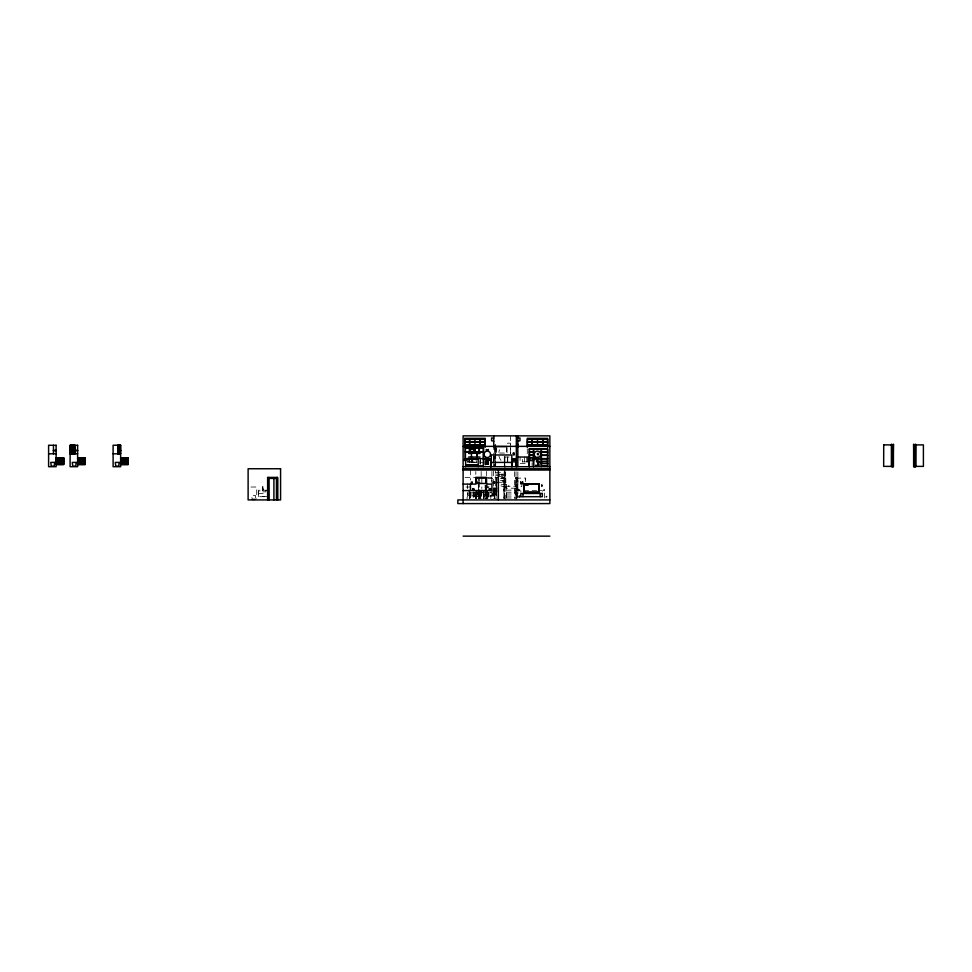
<?xml version="1.0" encoding="UTF-8"?>
<svg xmlns="http://www.w3.org/2000/svg" width="972" height="972" viewBox="0 0 972 972"><rect width="100%" height="100%" fill="white"/><g stroke="black" fill="none" stroke-linecap="round" stroke-linejoin="round"><path stroke-width="0.73" stroke-dasharray="4.86 3.65" d="M262.61 490.034L262.792 486.547M262.841 486.547L262.841 487.3M494.384 495.55L494.797 490.787M494.906 490.787L494.529 495.003L495.113 490.787M494.797 498.648L495.21 490.787M255.284 498.126L255.636 495.623L251.663 495.623L252.198 499.389M470.278 498.126L470.642 495.623L466.657 495.623L467.192 499.389M263.436 489.123L262.659 489.414L263.546 488.892M262.343 488.928L262.659 489.645L262.197 488.819M479.245 492.111L475.794 492.111M536.896 453.377L538.61 453.377M536.896 454.24L538.61 454.24M504.286 457.034L510.519 457.034M493.752 458.48L493.387 461.336M486.316 461.336L487.154 461.336M467.824 461.979L476.377 461.979M527.201 461.87L520.081 461.87L520.081 457.034M536.009 457.946L536.252 461.979L539.885 461.979M469.683 462.016L474.931 462.016L474.931 460.193M537.504 462.016L541.44 462.016M476.377 462.405L467.824 462.405L467.824 457.946M542.255 462.405L536.252 461.979M480.35 462.599L483.813 462.769M520.287 463.474L527.662 463.474M486.122 464.021L488.661 464.021M486.316 464.385L488.442 464.385M488.685 464.555L486.146 464.555L486.146 458.48M535.159 465.09L539.399 465.09M535.159 465.26L539.399 465.26M495.574 472.611L505.246 472.611M495.574 474.129L499.717 474.129M501.102 474.129L505.792 474.129L505.792 499.924M498.344 474.555L505.246 474.555M495.574 475.49L499.717 475.49M501.102 475.49L505.246 475.49M498.344 476.487L505.246 476.487M465.041 477.349L475.794 477.349M486.547 477.349L498.369 477.349M497.178 477.398L496.631 480.399M504.711 477.398L501.807 477.398L501.807 478.151L503.958 478.042M517.821 477.398L517.93 494.092L517.833 468.747M501.807 477.835L504.176 477.835M515.998 477.884L517.833 477.884M515.889 478.151L525.658 478.103L525.658 482.404L525.609 478.103M487.725 478.418L493.642 478.418M505.246 478.418L496.923 478.418L496.923 499.924M505.246 480.362L495.574 480.362L495.574 470.679M497.02 482.294L505.792 482.294M501.212 484.335L508.793 484.335L508.793 486.267M505.246 486.267L515.998 486.267M520.98 486.595L521.806 486.595L521.818 484.445M487.628 486.887L488.989 486.887M250.983 487.021L256.717 487.021L256.717 498.49M466.001 487.021L471.772 487.021M493.205 487.883L496.68 487.883M515.998 488.199L506.327 488.199L506.278 487.446M493.205 488.418L497.081 488.418M516.326 489.815L519.765 489.815L519.765 490.678L516.326 490.678M262.476 490.107L263.096 490.107M492.464 490.034L496.485 490.034M516.436 489.924L517.08 489.924M517.286 489.924L517.93 489.924M267.458 490.24L258.321 490.24L258.333 496.692L266.158 496.692M506.327 490.143L515.998 490.143M523.701 490.678L536.605 490.678M538.038 490.678L542.34 490.678L542.34 492.087M493.205 490.896L497.081 490.896M506.327 492.184L515.998 492.184M469.488 492.719L473.789 492.719M258.333 493.472L266.158 493.472M467.411 494.007L481.334 494.092M506.327 494.007L515.998 494.007M496.485 494.335L492.464 494.335L492.464 491.468M476.389 494.602L479.852 494.602M483.849 494.602L487.312 494.602M491.917 494.87L498.369 494.87M469.367 495.003L469.233 491.48M476.389 495.003L479.852 495.003M483.849 495.003L487.312 495.003M468.893 490.787L469.318 495.55L473.68 495.55M494.797 495.55L490.423 495.55L490.423 498.648M469.318 496.097C480.447 494.784 469.051 499.316 473.753 496.085M475.903 496.097L480.338 496.097M483.363 496.097L487.798 496.097M490.423 496.097L494.797 496.097M506.327 496.048L515.998 496.048M516.314 496.267L517.177 496.267M267.251 496.485L258.54 496.485L258.54 490.24M473.704 496.498L481.334 496.498M516.314 497.129L517.177 497.129M506.327 497.992L515.998 497.992M500.859 485.842L508.793 488.199M538.938 460.145L539.253 461.979M469.306 490.787L469.719 495.55M536.459 460.145L536.568 461.979M491.844 477.349L491.881 481.407M518.902 489.815L518.902 490.678M510.628 453.122L510.628 443.171L508.052 443.171A10.753 10.753 0 0 0 505.343 443.9M544.49 493.047L544.49 498.551M539.144 462.405L539.144 464.908M538.512 462.405L538.512 464.908M538.038 452.527L538.038 458.371M538.038 459.829L538.038 465.673M537.759 453.377L537.759 454.24M537.625 460.145L537.625 461.979M537.504 460.193L537.504 465.673M537.309 457.946L537.309 462.405M532.085 462.733L532.085 465.673M527.286 448.785L527.286 465.211M526.86 457.034L526.86 461.87M524.601 457.034L524.601 461.87M522.341 459.452L522.341 461.87M520.834 490.678L520.834 492.087M518.793 490.568L518.793 489.924L518.149 490.568M517.614 489.924L517.614 490.568M516.752 489.924L516.752 490.568M516.642 477.835L516.642 498.466M516.314 498.454L515.889 477.398L515.889 498.466M515.998 471.712L515.998 499.924M514.601 471.712L514.601 498.442M510.64 435.857L510.64 453.936M507.724 457.034L507.724 465.321M507.506 457.034L507.506 465.321M506.971 447.934L506.971 453.268M506.752 446.816L506.752 453.049L496.218 453.049L496.218 446.816M506.327 484.335L506.327 499.924M505.246 472.149L505.246 487.142M504.93 456.719L504.93 468.723M504.93 470.254L504.93 482.294M504.711 461.724L504.711 465.88M504.711 468.188L504.602 498.417M504.492 460.898L504.492 465.88M504.492 468.188L504.444 499.924M504.286 456.706L504.286 465.88M504.286 470.254L504.176 498.454M503.958 477.398L503.958 498.466L503.848 477.835M502.779 480.362L502.779 482.294M496.741 477.398L496.704 480.97M496.741 481.905L496.741 498.417M496.631 481.905L496.631 498.417M496.012 446.598L496.012 453.268M495.696 444.933L495.696 465.248M495.574 444.666L495.574 465.248M495.574 481.237L495.574 498.478M495.258 448.687L495.258 465.236M494.942 444.824L494.93 466.341M494.493 447.703L494.493 466.341M494.384 496.097L494.384 498.648M493.752 444.666L493.752 465.248M493.642 470.898L493.642 480.63M493.642 481.286L493.642 498.49M493.618 456.597L493.533 465.381M493.108 490.787L493.108 498.612M491.917 471.444L491.917 484.117M491.917 490.896L491.917 499.924M491.067 491.856L491.067 492.719L490.204 492.719L490.204 491.856M490.836 496.097L490.836 498.648M489.074 492.075L489.074 499.924M488.722 487.264L487.908 487.264M488.43 492.075L488.43 499.924M488.163 459.076L488.163 465.43M488.017 461.336L488.017 464.385M487.798 461.336L487.798 464.385M487.798 498.648L487.835 495.55L483.327 495.55L483.363 498.648M487.58 461.336L487.58 464.385M487.373 461.336L487.373 464.385M487.494 490.787L487.519 498.648M487.154 458.65L487.191 465.272M487.191 483.157L487.191 489.171M487.324 490.787L487.191 498.417M487.081 496.097L487.118 498.648M486.936 458.65L486.778 465.236M486.729 458.65L486.571 465.248M486.547 471.444L486.547 475.673M486.656 485.587L486.656 488.454M486.656 489.888L486.547 498.843M486.51 458.65L486.462 465.248M486.389 489.414L486.389 498.417M486.279 489.414L486.279 498.417M486.122 457.788L486.122 466.694M486.122 485.587L486.122 498.49M485.842 485.198L485.842 488.138M485.891 489.56L485.842 498.454M485.636 485.198L485.526 488.308M485.526 489.56L485.526 498.466M485.15 460.728L485.15 465.211M484.979 459.792L484.979 465.673M485.101 485.271L485.101 488.126M485.101 489.56L485.101 498.162M483.971 491.856L483.971 492.719L482.246 492.719L482.246 491.856M484.044 496.097L484.08 498.648M483.874 490.787L483.837 495.55M483.777 496.097L483.777 498.648M483.667 490.787L483.643 498.648M483.108 491.856L483.108 492.719M481.82 478.418L481.82 488.454M481.82 489.888L481.82 498.49M481.334 491.698L481.334 498.429M481.176 471.493L481.164 477.349M481.176 490.896L481.164 497.518M480.35 459.792L480.35 464.203M480.338 498.648L480.375 495.55L475.867 495.55L475.903 498.648M480.18 458.359L480.18 464.215M480.059 490.787L480.059 495.55M480.059 496.097L480.059 498.648M480.01 460.813L480.01 463.79M479.852 490.787L479.925 498.648M479.828 490.787L479.828 495.55M479.062 477.835L479.172 481.055M479.062 482.246L479.172 488.308M479.062 489.609L479.172 498.466M478.844 477.835L478.844 480.776M478.844 482.246L478.844 488.138M478.844 489.609L478.844 498.454M478.589 484.153L478.589 499.924M478.418 484.907L478.309 487.908M478.418 489.414L478.309 498.417M477.641 491.48L477.641 494.602M476.414 490.787L476.414 495.55M476.207 490.787L476.304 498.648M476.183 460.035L476.183 462.478M476.171 490.787L476.171 495.55M476.171 496.097L476.171 498.648M475.794 471.493L475.794 474.421M475.794 492.221L475.794 497.518M475.478 494.007L475.478 498.442M475.259 492.075L475.259 499.924M474.615 492.075L474.615 499.924M473.704 491.698L473.704 498.891M473.218 492.755L473.267 498.648M472.769 457.946L472.769 462.405M472.453 460.145L472.453 461.979M471.76 457.946L471.76 461.979M471.432 457.946L471.432 462.405M470.424 470.035L470.412 480.059M470.424 492.221L470.424 498.843M469.683 459.829L469.683 462.745M469.719 496.097L469.719 498.648M469.512 459.792L469.512 462.733M469.342 492.221L469.342 497.518M469.318 495.55L469.318 498.648M468.152 457.946L468.152 461.979M467.411 483.801L467.411 498.442M265.964 490.143L265.964 491.856L259.828 491.856L259.828 490.143M262.78 487.288L262.792 490.107M500.945 460.388A10.753 10.753 0 0 1 499.535 449.732M541.295 485.405L542.34 485.623L541.295 485.405M493.764 489.195L494.347 489.438L493.788 489.123M494.833 489.195L495.428 489.438L494.87 489.123M495.914 489.195L496.534 489.366L495.939 489.123M542.23 484.445L541.404 484.445L541.392 486.595L542.23 486.595L542.242 484.445M544.381 489.815L543.518 489.815L543.518 490.678L544.381 490.678L544.381 489.815M546.847 496.267L545.985 496.267L545.985 497.129L546.847 497.129L546.847 496.267M517.128 498.162L517.128 478.103L517.068 498.162M479.646 498.648L479.646 496.097L479.621 498.648M476.62 498.648L476.62 496.097L476.584 498.648"/><path stroke-width="1.46" d="M85.208 457.897L83.167 458.893L77.675 459.124M128.207 457.897L126.166 458.893L120.674 459.124M56.182 459.124L61.661 458.893L63.702 457.788M493.752 438.008L491.601 438.008L491.601 440.693L493.752 441.227M517.833 438.008L519.984 438.008L519.984 440.693L517.833 441.227M464.895 442.041L484.979 442.041M527.456 442.041L547.54 442.041M464.895 442.211L484.979 442.211M527.456 442.211L547.54 442.211M517.821 444.18L517.93 447.181M891.385 444.18L891.385 466.706L893.426 466.706L893.426 444.18L893.001 466.706M891.494 444.617L893.001 444.617M914.057 444.617L915.563 444.617M464.895 444.909L484.979 444.909M527.456 444.909L547.54 444.909M883.657 444.884L893.426 444.933M913.631 444.933L923.4 444.884L923.4 466.378L914.81 466.378M463.109 446.367L549.86 446.367M496.012 446.598L506.971 446.598M529.315 449.015L547.54 449.015L547.54 458.614M470.484 449.222L474.142 449.222L474.142 451.482M53.436 450.413L56.121 450.413M74.941 450.413L77.626 450.413M117.94 450.413L120.625 450.413M53.436 450.583L56.121 450.583M74.941 450.583L77.626 450.583M117.94 450.583L120.625 450.583M470.375 451.591L474.251 451.591M465.43 451.81L483.363 451.81M465.43 451.98L483.363 451.98M529.485 452.029L533.458 452.029M541.44 452.029L547.54 452.029M529.485 452.199L533.458 452.199M541.44 452.199L547.54 452.199M513.325 452.843L514.164 452.843M468.601 453.487L471.456 453.487M480.107 453.487L477.252 453.487L477.301 457.034M48.6 453.803L56.121 453.803M70.106 453.803L77.626 453.803M113.104 453.803L120.625 453.803M529.485 454.799L533.458 454.799M513.325 454.981L514.164 454.981M529.485 454.981L533.458 454.981M541.44 455.212L547.54 455.212M541.44 455.382L547.54 455.382M468.601 457.034L480.107 457.034M517.833 457.034L529.12 457.034L529.12 466.706M529.485 457.581L533.458 457.581M56.121 457.788L63.763 457.788L63.763 464.555L56.157 464.555M77.626 457.788L85.257 457.788L85.257 464.555L77.651 464.555M120.625 457.788L128.255 457.788L128.255 464.555L120.662 464.555M529.485 457.751L533.458 457.751M56.121 458.48L63.763 458.48M77.626 458.48L85.257 458.48M120.625 458.48L128.255 458.48M465.26 458.638L483.534 458.638M533.458 458.614L547.71 458.614M533.628 458.82L547.54 458.82L547.54 465.637L541.44 465.637L541.44 458.82M488.697 459.926L489.341 459.282M512.779 459.926L513.423 459.282M513.641 459.926L514.285 459.926M529.315 460.351L533.458 460.351M529.315 460.521L533.628 460.521M56.327 461.336L63.581 461.336M77.833 461.336L85.086 461.336M120.832 461.336L128.085 461.336M541.44 461.336L547.54 461.165M541.44 463.316L547.54 463.316M541.44 463.486L547.54 463.486M491.273 463.802L491.808 462.405L511.272 462.405L511.807 463.802M465.649 465.09L478.163 465.09M465.649 465.26L478.163 465.26M478.163 465.843L483.327 465.843M892.247 466.378L883.657 466.378L883.718 444.884M463.109 466.706L549.86 466.706M463.109 468.747L549.86 468.747M463.109 470.035L549.86 470.035M268.272 478.042L276.984 478.042M276.34 478.418L269.074 478.418L269.074 499.924M520.725 481.65L520.676 483.473M522.45 482.72L520.834 482.72L520.834 483.801L522.45 483.801L522.559 481.65L522.608 483.473M463.109 484.117L475.794 484.117L475.794 477.349L486.547 477.349L486.547 484.117L491.917 484.117L491.917 490.568L463.109 490.568M472.684 488.746L473.328 489.39M252.198 499.389L255.101 499.389M277.931 499.596L276.449 499.596L276.449 478.103M549.86 499.924L457.848 499.924L457.848 503.581L549.86 503.581L549.86 435.857L463.109 435.857L463.109 503.581M463.109 536.143L549.86 536.143M514.395 459.185L514.395 460.035L513.532 459.173L513.532 460.035M124.44 459.124L120.674 457.897M81.441 459.124L77.675 457.897M59.936 459.124L56.182 457.897M915.563 466.706L915.673 444.18L915.673 466.706L913.631 466.706L913.631 444.18L914.057 466.706M914.385 444.617L914.385 466.706M892.685 444.617L892.685 466.706M547.71 447.29L547.71 438.323L527.286 438.323L527.286 447.29M547.71 466.669L547.71 448.845L529.315 448.845L529.315 466.669M542.923 439.356L542.923 444.909M542.74 439.356L542.74 445.079M541.44 449.015L541.44 458.614M541.258 449.015L541.258 458.614M541.258 458.82L541.258 466.669M540.189 493.472L540.189 496.692M537.504 439.356L537.504 444.909M533.628 449.015L533.628 466.669M533.458 449.015L533.458 466.669M532.255 439.356L532.255 444.909M532.085 439.356L532.085 444.909M529.485 449.015L529.485 460.521M528.513 484.007L528.513 484.87L525.074 484.87L525.074 484.007M527.65 484.007L527.65 484.87M526.788 484.007L526.788 484.87M525.925 484.007L525.925 484.87M522.985 493.472L522.985 496.692M517.833 435.857L517.833 466.706M516.326 435.857L516.326 466.706M516.108 466.706L516.108 461.846L512.025 461.846L512.025 466.706M514.067 459.282L514.067 459.926M513.86 459.282L513.86 459.926M513.204 459.282L513.204 459.926M512.997 459.282L512.997 459.926M511.807 466.706L511.807 454.981L491.273 454.981L491.273 466.706M498.369 470.035L498.369 499.924M493.861 482.185L493.861 483.048M493.752 435.857L493.752 447.181M490.848 459.161L490.848 466.694M490.678 459.161L490.678 466.694M490.313 459.185L490.313 460.035L488.588 460.035L488.588 459.173M489.985 488.637L489.985 489.499M489.451 459.173L489.451 460.035M489.135 459.282L489.135 459.926M488.916 459.282L488.916 459.926M488.381 449.441L488.381 450.267M486.231 449.441L486.231 450.267M485.15 447.29L485.15 438.323L464.725 438.323L464.725 447.29M483.363 458.638L483.363 447.837L465.43 447.837L465.43 458.638M483.327 466.694L483.327 459.161L491.067 459.161L483.534 458.991L483.534 447.667L465.26 447.667L465.26 458.991L478.163 458.991L478.163 466.694M480.35 439.356L480.35 444.909M480.18 439.356L480.18 444.909M479.354 447.837L479.354 451.81M479.184 447.837L479.184 451.81M478.589 482.404L478.589 483.254M477.726 482.404L477.726 483.254M477.191 457.034L477.191 453.268L471.493 453.268L471.456 457.034M475.162 447.837L475.162 451.81M474.931 439.356L474.931 444.909M474.992 447.837L474.992 451.81M474.251 451.81L474.251 449.113L470.375 449.113L470.375 451.81M470.424 484.117L470.424 490.568M469.683 439.356L469.683 445.079M469.61 447.837L469.61 451.81M469.512 439.356L469.512 444.909M469.44 447.837L469.44 451.81M465.649 458.991L465.649 466.694M465.199 459.61L465.199 460.473M277.627 499.924L277.627 477.398L267.628 477.398L267.628 499.924M277.457 499.924L277.457 477.884L267.786 477.884L267.786 499.924M277.19 477.398L277.19 499.924M276.984 477.835L276.984 499.924M276.874 477.835L276.874 499.924M273.91 478.418L273.91 499.924M268.272 477.835L268.369 499.924M268.053 477.398L268.053 499.924M128.085 458.48L128.085 464.385L120.832 464.385L121.014 458.48M127.891 458.48L127.891 464.385M127.684 458.48L127.684 464.385M127.466 458.48L127.466 464.385M127.247 458.48L127.247 464.385M127.04 458.48L127.04 464.385M126.822 458.48L126.822 464.385M126.603 458.48L126.603 464.385M126.396 458.48L126.396 464.385M126.178 458.48L126.178 464.385M125.959 458.48L125.959 464.385M125.74 458.48L125.74 464.385M125.534 458.48L125.534 464.385M125.315 458.48L125.315 464.385M125.096 458.48L125.096 464.385M124.89 458.48L124.89 464.385M124.671 458.48L124.671 464.385M124.452 458.48L124.452 464.385M124.246 458.48L124.246 464.385M124.027 458.48L124.027 464.385M123.809 458.48L123.809 464.385M123.59 458.48L123.59 464.385M123.383 458.48L123.383 464.385M123.165 458.48L123.165 464.385M122.946 458.48L122.946 464.385M122.739 458.48L122.739 464.385M122.521 458.48L122.521 464.385M122.302 458.48L122.302 464.385M122.095 458.48L122.095 464.385M121.877 458.48L121.877 464.385M121.658 458.48L121.658 464.385M121.451 458.48L121.451 464.385M121.233 458.48L121.233 464.385M120.467 445.237L120.467 453.803M120.249 445.237L120.249 453.803M120.03 445.237L120.03 453.803M119.823 445.237L119.823 453.803M119.605 445.237L119.605 453.803M119.386 445.237L119.386 453.803M119.167 445.237L119.167 453.803M118.961 445.237L118.961 453.803M118.742 445.237L118.742 453.803M118.523 445.237L118.523 453.803M118.317 445.237L118.317 453.803M118.098 445.237L118.098 453.803M117.94 445.237L117.94 453.803M85.086 458.48L85.086 464.385L77.833 464.385L77.833 458.48M84.892 458.48L84.892 464.385M84.686 458.48L84.686 464.385M84.467 458.48L84.467 464.385M84.248 458.48L84.248 464.385M84.042 458.48L84.042 464.385M83.823 458.48L83.823 464.385M83.604 458.48L83.604 464.385M83.398 458.48L83.398 464.385M83.179 458.48L83.179 464.385M82.96 458.48L82.96 464.385M82.742 458.48L82.742 464.385M82.535 458.48L82.535 464.385M82.316 458.48L82.316 464.385M82.098 458.48L82.098 464.385M81.891 458.48L81.891 464.385M81.672 458.48L81.672 464.385M81.454 458.48L81.454 464.385M81.247 458.48L81.247 464.385M81.028 458.48L81.028 464.385M80.81 458.48L80.81 464.385M80.591 458.48L80.591 464.385M80.384 458.48L80.384 464.385M80.166 458.48L80.166 464.385M79.947 458.48L79.947 464.385M79.74 458.48L79.74 464.385M79.522 458.48L79.522 464.385M79.303 458.48L79.303 464.385M79.096 458.48L79.096 464.385M78.878 458.48L78.878 464.385M78.659 458.48L78.659 464.385M78.453 458.48L78.453 464.385M78.234 458.48L78.234 464.385M78.015 458.48L78.015 464.385M74.941 445.237L74.941 453.803M74.771 445.237L74.771 453.803M74.565 445.237L74.565 453.803M74.346 445.237L74.346 453.803M74.127 445.237L74.127 453.803M73.921 445.237L73.921 453.803M73.702 445.237L73.702 453.803M73.483 445.237L73.483 453.803M73.277 445.237L73.277 453.803M73.058 445.237L73.058 453.803M72.839 445.237L72.839 453.803M72.621 445.237L72.621 453.803M72.414 445.237L72.414 453.803M72.195 445.237L72.195 453.803M71.977 445.237L71.977 453.803M71.77 445.237L71.77 453.803M71.551 445.237L71.551 453.803M71.333 445.237L71.333 453.803M71.126 445.237L71.126 453.803M70.907 445.237L70.907 453.803M70.689 445.237L70.689 453.803M70.47 445.237L70.47 453.803M70.263 445.237L70.263 453.803M63.581 458.48L63.581 464.385L56.327 464.385L56.327 458.48M63.399 458.48L63.399 464.385M63.18 458.48L63.18 464.385M62.961 458.48L62.961 464.385M62.755 458.48L62.755 464.385M62.536 458.48L62.536 464.385M62.317 458.48L62.317 464.385M62.111 458.48L62.111 464.385M61.892 458.48L61.892 464.385M61.673 458.48L61.673 464.385M61.467 458.48L61.467 464.385M61.248 458.48L61.248 464.385M61.029 458.48L61.029 464.385M60.823 458.48L60.823 464.385M60.604 458.48L60.604 464.385M60.386 458.48L60.386 464.385M60.167 458.48L60.167 464.385M59.96 458.48L59.96 464.385M59.742 458.48L59.742 464.385M59.523 458.48L59.523 464.385M59.316 458.48L59.316 464.385M59.098 458.48L59.098 464.385M58.879 458.48L58.879 464.385M58.672 458.48L58.672 464.385M58.454 458.48L58.454 464.385M58.235 458.48L58.235 464.385M58.016 458.48L58.016 464.385M57.81 458.48L57.81 464.385M57.591 458.48L57.591 464.385M57.372 458.48L57.372 464.385M57.166 458.48L57.166 464.385M56.947 458.48L56.947 464.385M56.728 458.48L56.728 464.385M56.522 458.48L56.522 464.385M53.436 445.237L53.436 453.803M473.437 488.637L473.437 489.499L473.437 488.637L472.574 488.637L472.574 489.499L474.287 489.499L473.437 488.637M486.79 449.744L487.835 449.951L486.79 449.744M513.216 453.803L514.273 454.021L513.216 453.803M54.724 462.405L54.189 466.171L51.285 466.171L50.751 462.405L54.724 462.405M76.229 462.405L75.695 466.171L72.791 466.171L72.244 462.405L76.229 462.405M119.228 462.405L118.693 466.171L115.79 466.171L115.243 462.405L119.228 462.405M484.979 439.356L464.895 439.356L464.895 445.079L484.979 445.079L484.979 439.356M547.54 439.356L527.456 439.356L527.456 445.079L547.54 445.079L547.54 439.356M56.121 445.334L48.6 445.237L48.6 466.694L56.121 466.694L56.121 445.237M77.626 445.334L70.106 445.237L70.106 466.694L77.626 466.694L77.626 445.237M120.625 445.237L113.104 445.237L113.104 466.694L120.625 466.694L120.625 445.237M515.245 459.185L512.669 459.173L512.669 460.035L515.245 460.035L515.245 459.185M466.062 459.61L464.337 459.61L464.337 460.473L466.062 460.473L466.062 459.61M280.58 468.747L248.115 468.747L248.115 499.924L280.58 499.924L280.58 468.747M485.903 478.103L476.438 478.103L476.438 483.473L485.903 483.473L485.903 478.103M472.137 482.185L471.286 482.185L471.286 483.048L472.137 483.048L472.137 482.185M494.712 482.185L492.998 482.185L492.998 483.048L494.712 483.048L494.712 482.185M479.451 482.404L476.875 482.404L476.875 483.254L479.451 483.254L479.451 482.404M539.108 483.801L524.066 483.801L524.066 492.391L539.108 492.391L539.108 483.801M538.901 484.007L524.273 484.007L524.273 492.184L538.901 492.184L538.901 484.007M490.848 488.637L489.123 488.637L489.123 489.499L490.848 489.499L490.848 488.637M542.34 493.472L520.834 493.472L520.834 496.692L542.34 496.692L542.34 493.472M519.753 496.267L518.902 496.267L518.902 497.129L519.753 497.129L519.753 496.267M485.271 456.84A3.22 3.22 0 0 0 490.483 454.847A3.22 3.22 0 0 0 486.146 451.324A3.22 3.22 0 0 0 485.271 456.84M535.329 456.743A3.22 3.22 0 0 0 540.614 454.932A3.22 3.22 0 0 0 536.398 451.263A3.22 3.22 0 0 0 535.329 456.743"/></g></svg>
